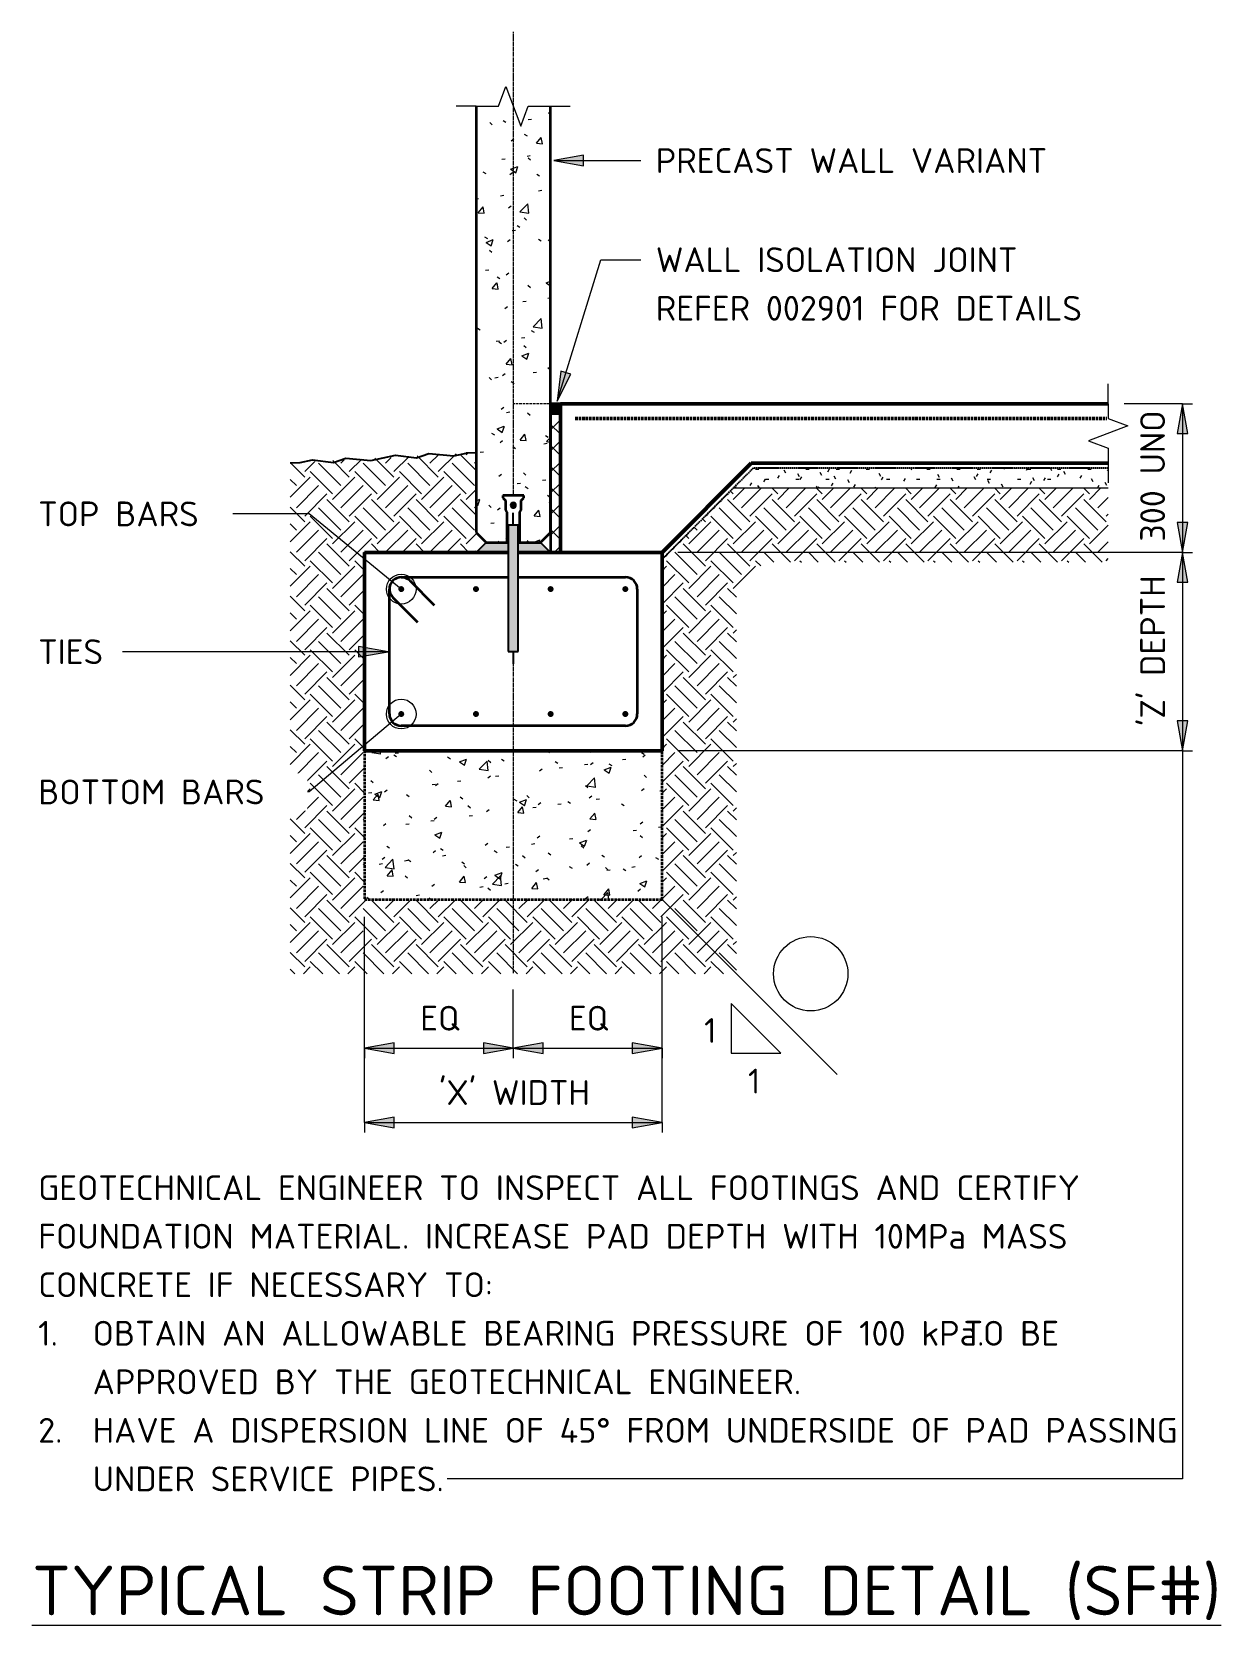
# Model space of a CAD drawing. Header units: millimetres. Extents: x 5742 to 25853, y 396 to 6368.
# Drawn here: x 23454 to 25853, y 2972 to 6186 of the extents above; entities that cross this region are included whole.
import ezdxf

# ---------------------------------------------------------------- set-up
doc = ezdxf.new("R2010")
doc.units = ezdxf.units.MM
for name, pattern in [('Centre Half', [10, 2, -1, 6, -1]), ('Dash', [7, 5, -2]), ('Hidden', [4, 3, -1])]:
    doc.linetypes.add(name, pattern=pattern)
for name, color, linetype, lineweight in [('A-000-T_TEXT', 231, 'Continuous', 13), ('A-010-D_DIM', 211, 'Continuous', 13), ('A-010-D_DIM-20', 211, 'Continuous', 13), ('A-010-M_LINE', 90, 'Continuous', 13), ('Z-000-T_TEXT', 131, 'Continuous', 18), ('Z-060-M_DETAIL', 92, 'Continuous', 25), ('Z-200_P_REF_PLANE', 111, 'Dash', 13)]:
    doc.layers.add(name, color=color, linetype=linetype, lineweight=lineweight)
doc.styles.add('ISOCPEUR', font='isocpeur.ttf', dxfattribs={"height": 50})
doc.styles.add('ISOCPEUR_1', font='isocpeur.ttf', dxfattribs={"height": 100})
doc.dimstyles.new('2_5___Arrow', dxfattribs={"dimscale": 304.8, "dimtxt": 49.799059, "dimasz": 0.19685, "dimexe": 0.065617, "dimexo": 0.104987, "dimgap": 0.065617, "dimtad": 1, "dimdec": 0, "dimzin": 0, "dimdsep": 46, "dimtxsty": 'ISOCPEUR', "dimsah": 1, "dimcen": 0.09, "dimadec": 0, "dimazin": 0, "dimtfac": 1, "dimtdec": 4, "dimtix": 1, "dimtmove": 0, "dimatfit": 3, "dimfxl": 1, "dimtvp": 1, "dimtolj": 1, "dimtzin": 0, "dimlwd": 18, "dimlwe": 18, "dimarcsym": 2})
pattern_1 = [(50, (22129.91, 0), (145.7474, -12.7507), [15.24, -167.64]), (355, (22129.91, 0), (-28.194, 152.846), [12.192, -134.112]), (100.451, (22142.06, -1.06), (117.554, 140.0937), [12.952, -142.472]), (46.184, (22129.91, 40.64), (216.8635, -33.634), [22.86, -251.46]), (96.636, (22147.99, 37.84), (189.922, 197.942), [19.428, -213.708]), (351.184, (22129.91, 40.64), (189.9245, 197.94), [18.288, -201.168]), (21, (22150.23, 30.48), (121.2919, -81.8118), [15.24, -167.64]), (326, (22150.23, 30.48), (49.4422, 147.3507), [12.192, -134.112]), (71.451, (22160.34, 23.66), (170.7338, 65.5375), [12.952, -142.472]), (37.5, (22129.914, 0), (2.47086, 67.64346), [6.706, -125.781, 6.706, -129.438, -134.62]), (37.5, (22129.914, 0), (2.47086, 67.64346), [-268.63, 6.706, -127.914]), (7.5, (22129.914, 0), (53.4554, 80.144), [6.706, -70.917, 6.706, -122.733, -51.308]), (7.5, (22129.914, 0), (53.4554, 80.144), [-207.061, 6.706, -44.602]), (327.5, (22084.6, 0), (108.47233, -4.58285), [6.706, -44.094, 6.706, -151.79, -210.312]), (327.5, (22084.6, 0), (108.47233, -4.58285), [-209.296, 6.706, -203.606]), (317.5, (22064.28, 0), (118.5031, 20.3417), [6.706, -59.334, 6.706, -98.552, -149.352]), (317.5, (22064.28, 0), (118.5031, 20.3417), [-171.298, 6.706, -142.646])]

# ---------------------------------------------------------------- blocks, each defined once
blk = doc.blocks.new('NRP_Reinf Beam Tie Closed _v2_ - NRP_Reinf Beam Tie Closed BN-4121762-S1_901 - TYPICAL STRIP FOOTING DETAIL _SF__ - PRECAST')
at = {"layer": 'Z-060-M_DETAIL', "lineweight": 13}
for points in [[(-326, -80), (-324.4, -79.8), (-323, -79.2), (-321.8, -78.2), (-320.8, -77), (-320.2, -75.6), (-320, -74), (-320.2, -72.4), (-320.8, -71), (-321.8, -69.8), (-323, -68.8), (-324.4, -68.2), (-326, -68), (-327.6, -68.2), (-329, -68.8), (-330.2, -69.8), (-331.2, -71), (-331.8, -72.4), (-332, -74), (-331.8, -75.6), (-331.2, -77), (-330.2, -78.2), (-329, -79.2), (-327.6, -79.8)], [(-175.3, -80), (-173.8, -79.8), (-172.3, -79.2), (-171.1, -78.2), (-170.1, -77), (-169.5, -75.6), (-169.3, -74), (-169.5, -72.4), (-170.1, -71), (-171.1, -69.8), (-172.3, -68.8), (-173.8, -68.2), (-175.3, -68), (-176.9, -68.2), (-178.3, -68.8), (-179.6, -69.8), (-180.5, -71), (-181.1, -72.4), (-181.3, -74), (-181.1, -75.6), (-180.5, -77), (-179.6, -78.2), (-178.3, -79.2), (-176.9, -79.8)], [(-24.7, -80), (-23.1, -79.8), (-21.7, -79.2), (-20.4, -78.2), (-19.5, -77), (-18.9, -75.6), (-18.7, -74), (-18.9, -72.4), (-19.5, -71), (-20.4, -69.8), (-21.7, -68.8), (-23.1, -68.2), (-24.7, -68), (-26.2, -68.2), (-27.7, -68.8), (-28.9, -69.8), (-29.9, -71), (-30.5, -72.4), (-30.7, -74), (-30.5, -75.6), (-29.9, -77), (-28.9, -78.2), (-27.7, -79.2), (-26.2, -79.8)], [(126, -80), (127.6, -79.8), (129, -79.2), (130.2, -78.2), (131.2, -77), (131.8, -75.6), (132, -74), (131.8, -72.4), (131.2, -71), (130.2, -69.8), (129, -68.8), (127.6, -68.2), (126, -68), (124.4, -68.2), (123, -68.8), (121.8, -69.8), (120.8, -71), (120.2, -72.4), (120, -74), (120.2, -75.6), (120.8, -77), (121.8, -78.2), (123, -79.2), (124.4, -79.8)], [(-326, -332), (-324.4, -331.8), (-323, -331.2), (-321.8, -330.2), (-320.8, -329), (-320.2, -327.6), (-320, -326), (-320.2, -324.4), (-320.8, -323), (-321.8, -321.8), (-323, -320.8), (-324.4, -320.2), (-326, -320), (-327.6, -320.2), (-329, -320.8), (-330.2, -321.8), (-331.2, -323), (-331.8, -324.4), (-332, -326), (-331.8, -327.6), (-331.2, -329), (-330.2, -330.2), (-329, -331.2), (-327.6, -331.8)], [(-175.3, -332), (-173.8, -331.8), (-172.3, -331.2), (-171.1, -330.2), (-170.1, -329), (-169.5, -327.6), (-169.3, -326), (-169.5, -324.4), (-170.1, -323), (-171.1, -321.8), (-172.3, -320.8), (-173.8, -320.2), (-175.3, -320), (-176.9, -320.2), (-178.3, -320.8), (-179.6, -321.8), (-180.5, -323), (-181.1, -324.4), (-181.3, -326), (-181.1, -327.6), (-180.5, -329), (-179.6, -330.2), (-178.3, -331.2), (-176.9, -331.8)], [(-24.7, -332), (-23.1, -331.8), (-21.7, -331.2), (-20.4, -330.2), (-19.5, -329), (-18.9, -327.6), (-18.7, -326), (-18.9, -324.4), (-19.5, -323), (-20.4, -321.8), (-21.7, -320.8), (-23.1, -320.2), (-24.7, -320), (-26.2, -320.2), (-27.7, -320.8), (-28.9, -321.8), (-29.9, -323), (-30.5, -324.4), (-30.7, -326), (-30.5, -327.6), (-29.9, -329), (-28.9, -330.2), (-27.7, -331.2), (-26.2, -331.8)], [(126, -332), (127.6, -331.8), (129, -331.2), (130.2, -330.2), (131.2, -329), (131.8, -327.6), (132, -326), (131.8, -324.4), (131.2, -323), (130.2, -321.8), (129, -320.8), (127.6, -320.2), (126, -320), (124.4, -320.2), (123, -320.8), (121.8, -321.8), (120.8, -323), (120.2, -324.4), (120, -326), (120.2, -327.6), (120.8, -329), (121.8, -330.2), (123, -331.2), (124.4, -331.8)]]:
    blk.add_hatch(color=256, dxfattribs=at).paths.add_polyline_path(points)
blk = doc.blocks.new('NRP_Reinf Tie Closed _v2_ - NRP_Reinf Tie Closed-4121777-S1_901 - TYPICAL STRIP FOOTING DETAIL _SF__ - PRECAST')
at = {"layer": 'Z-060-M_DETAIL', "lineweight": 35}
for p, q in [((-227.1, 162.7), (-11.1, 162.7)), ((8.9, 162.7), (224.9, 162.7)), ((-251.1, -113.3), (-251.1, 138.7)), ((-210.2, 155.6), (-160.7, 106.1)), ((248.9, 138.7), (248.9, -113.3)), ((-244.1, 121.7), (-194.6, 72.2)), ((224.9, -137.3), (-227.1, -137.3))]:
    blk.add_line(p, q, dxfattribs=at)
for centre, start, end in [((-227.1, 138.7), 45, 225), ((224.9, 138.7), 360, 90), ((-227.1, -113.3), 180, 270), ((224.9, -113.3), 270, 0)]:
    blk.add_arc(centre, 24, start, end, dxfattribs=at)
blk = doc.blocks.new('NRP_Scabble _v2_ - NRP_Scabble-4121749-S1_901 - TYPICAL STRIP FOOTING DETAIL _SF__ - PRECAST')
at = {"layer": 'Z-060-M_DETAIL'}
for p, q in [((0, 0), (20, 0)), ((20, 0), (45.2, 3.7)), ((45.2, 3.7), (87.1, -3.8)), ((87.1, -3.8), (112.3, 3.7)), ((112.3, 3.7), (162.6, -3.8)), ((187.8, 0), (213, 3.7)), ((213, 3.7), (254.9, -3.8)), ((254.9, -3.8), (280.1, 3.7)), ((280.1, 3.7), (330.4, -3.8)), ((375.6, 0), (355.6, 0)), ((162.6, -3.8), (187.8, 0)), ((330.4, -3.8), (355.6, 0))]:
    blk.add_line(p, q, dxfattribs=at)
blk = doc.blocks.new('NRP_Break Line _v2_ - Section-4121748-S1_901 - TYPICAL STRIP FOOTING DETAIL _SF__ - PRECAST')
at = {"layer": 'Z-060-M_DETAIL', "lineweight": 18}
for p, q in [((0, 0), (30, 0)), ((90, 0), (120, 0))]:
    blk.add_line(p, q, dxfattribs=at)
blk = doc.blocks.new('NRP_Break Line _v2_ - Section-3989051-S1_901 - TYPICAL STRIP FOOTING DETAIL _SF__ - PRECAST')
at = {"layer": 'Z-060-M_DETAIL', "lineweight": 18}
for p, q in [((0, 0), (45, 0)), ((105, 0), (150, 0))]:
    blk.add_line(p, q, dxfattribs=at)
blk = doc.blocks.new('FE1 - FE20095 SECTION-4121289-S1_901 - TYPICAL STRIP FOOTING DETAIL _SF__ - PRECAST')
at = {"layer": 'Z-060-M_DETAIL', "lineweight": 35}
blk.add_hatch(color=256, dxfattribs=at).paths.add_polyline_path([(0, -69), (-1.6, -69.2), (-3, -69.8), (-4.2, -70.8), (-5.2, -72), (-5.8, -73.4), (-6, -75), (-5.8, -76.6), (-5.2, -78), (-4.2, -79.2), (-3, -80.2), (-1.6, -80.8), (0, -81), (1.6, -80.8), (3, -80.2), (4.2, -79.2), (5.2, -78), (5.8, -76.6), (6, -75), (5.8, -73.4), (5.2, -72), (4.2, -70.8), (3, -69.8), (1.6, -69.2)])
for p, q in [((13, 0), (10, 0)), ((13, -61.4), (13, 0)), ((-10, 0), (-13, 0)), ((-13, 0), (-13, -62)), ((-13, -62), (-16, -65)), ((16, -65), (13, -61.4)), ((-16, -85), (-21, -90)), ((-21, -90), (-21, -95)), ((-21, -95), (21, -95)), ((-16, -65), (-16, -85)), ((16, -85), (16, -65)), ((21, -90), (16, -85)), ((21, -95), (21, -90))]:
    blk.add_line(p, q, dxfattribs=at)
at = {"layer": 'Z-060-M_DETAIL', "lineweight": 18}
for start, end in [(360, 180), (180, 360)]:
    blk.add_arc((0, -75), 6, start, end, dxfattribs=at)
blk = doc.blocks.new('NRP_Bolt Detailed Section _v2_ - M20-4121778-S1_901 - TYPICAL STRIP FOOTING DETAIL _SF__ - PRECAST')
at = {"layer": 'Z-060-M_DETAIL'}
blk.add_hatch(color=256, dxfattribs=at).paths.add_polyline_path([(255, -10), (255, 10), (0, 10), (0, -10), (74.9, -10)])
for p, q in [((0, 0), (-25, 0)), ((255, 10), (0, 10)), ((0, 10), (0, -10)), ((255, -10), (255, 10)), ((0, -10), (255, -10)), ((255, 0), (280, 0))]:
    blk.add_line(p, q, dxfattribs=at)
blk = doc.blocks.new('DIMBLOCK36-S1_901 - TYPICAL STRIP FOOTING DETAIL _SF__ - PRECAST')
at = {"layer": 'A-010-D_DIM-20', "lineweight": 18}
for points in [[(25775.3, 5435.5), (25764.7, 5375.5), (25785.9, 5375.5)], [(25775.3, 5135.5), (25785.9, 5195.5), (25764.7, 5195.5)]]:
    blk.add_hatch(color=256, dxfattribs=at).paths.add_polyline_path(points)
for p, q in [((25775.3, 5435.5), (25657.3, 5435.5)), ((25775.3, 5435.5), (25764.7, 5375.5)), ((25775.3, 5435.5), (25775.3, 5135.5)), ((25785.9, 5375.5), (25775.3, 5435.5)), ((25775.3, 5435.5), (25795.3, 5435.5)), ((25764.7, 5375.5), (25785.9, 5375.5)), ((25785.9, 5195.5), (25764.7, 5195.5)), ((25764.7, 5195.5), (25775.3, 5135.5)), ((25775.3, 5135.5), (25785.9, 5195.5)), ((25775.3, 5135.5), (24757.3, 5135.5)), ((25775.3, 5135.5), (25795.3, 5135.5))]:
    blk.add_line(p, q, dxfattribs=at)
at = {"layer": 'A-010-D_DIM-20', "color": 0, "lineweight": 18, "insert": (25690, 5157.2), "char_height": 50, "width": 307.988, "attachment_point": 1, "rotation": 90, "line_spacing_factor": 1.149209, "style": 'ISOCPEUR'}
blk.add_mtext('300 UNO', dxfattribs=at)
blk = doc.blocks.new('DIMBLOCK37-S1_901 - TYPICAL STRIP FOOTING DETAIL _SF__ - PRECAST')
at = {"layer": 'A-010-D_DIM-20', "lineweight": 18}
for points in [[(24125.3, 4135.5), (24185.3, 4125), (24185.3, 4146.1)], [(24425.3, 4135.5), (24365.3, 4146.1), (24365.3, 4125)], [(24425.3, 4135.5), (24485.3, 4125), (24485.3, 4146.1)]]:
    blk.add_hatch(color=256, dxfattribs=at).paths.add_polyline_path(points)
for p, q in [((24125.3, 4135.5), (24125.3, 4400.6)), ((24425.3, 4135.5), (24425.3, 4253.5)), ((24185.3, 4146.1), (24125.3, 4135.5)), ((24185.3, 4125), (24185.3, 4146.1)), ((24425.3, 4135.5), (24365.3, 4146.1)), ((24365.3, 4146.1), (24365.3, 4125)), ((24485.3, 4146.1), (24425.3, 4135.5)), ((24485.3, 4125), (24485.3, 4146.1)), ((24125.3, 4135.5), (24425.3, 4135.5)), ((24125.3, 4135.5), (24185.3, 4125)), ((24125.3, 4135.5), (24125.3, 4115.5)), ((24365.3, 4125), (24425.3, 4135.5)), ((24425.3, 4135.5), (24485.3, 4125)), ((24425.3, 4135.5), (24425.3, 4115.5))]:
    blk.add_line(p, q, dxfattribs=at)
at = {"layer": 'A-010-D_DIM-20', "color": 0, "lineweight": 18, "insert": (24237.5, 4220.9), "char_height": 50, "width": 90.788, "attachment_point": 1, "line_spacing_factor": 1.149209, "style": 'ISOCPEUR'}
blk.add_mtext('EQ', dxfattribs=at)
blk = doc.blocks.new('DIMBLOCK38-S1_901 - TYPICAL STRIP FOOTING DETAIL _SF__ - PRECAST')
at = {"layer": 'A-010-D_DIM-20', "lineweight": 18}
for points in [[(24425.3, 4135.5), (24365.3, 4146.1), (24365.3, 4125)], [(24425.3, 4135.5), (24485.3, 4125), (24485.3, 4146.1)], [(24725.3, 4135.5), (24665.3, 4146.1), (24665.3, 4125)]]:
    blk.add_hatch(color=256, dxfattribs=at).paths.add_polyline_path(points)
for p, q in [((24725.3, 4135.5), (24725.3, 4400.6)), ((24425.3, 4135.5), (24425.3, 4253.5)), ((24425.3, 4135.5), (24365.3, 4146.1)), ((24365.3, 4146.1), (24365.3, 4125)), ((24485.3, 4146.1), (24425.3, 4135.5)), ((24485.3, 4125), (24485.3, 4146.1)), ((24725.3, 4135.5), (24665.3, 4146.1)), ((24665.3, 4146.1), (24665.3, 4125)), ((24365.3, 4125), (24425.3, 4135.5)), ((24425.3, 4135.5), (24725.3, 4135.5)), ((24425.3, 4135.5), (24485.3, 4125)), ((24425.3, 4135.5), (24425.3, 4115.5)), ((24665.3, 4125), (24725.3, 4135.5)), ((24725.3, 4135.5), (24725.3, 4115.5))]:
    blk.add_line(p, q, dxfattribs=at)
at = {"layer": 'A-010-D_DIM-20', "color": 0, "lineweight": 18, "insert": (24537.5, 4220.9), "char_height": 50, "width": 90.788, "attachment_point": 1, "line_spacing_factor": 1.149209, "style": 'ISOCPEUR'}
blk.add_mtext('EQ', dxfattribs=at)
blk = doc.blocks.new('DIMBLOCK39-S1_901 - TYPICAL STRIP FOOTING DETAIL _SF__ - PRECAST')
at = {"layer": 'A-010-D_DIM-20', "lineweight": 18}
for points in [[(24125.3, 3985.5), (24185.3, 3975), (24185.3, 3996.1)], [(24725.3, 3985.5), (24665.3, 3996.1), (24665.3, 3975)]]:
    blk.add_hatch(color=256, dxfattribs=at).paths.add_polyline_path(points)
for p, q in [((24125.3, 3985.5), (24125.3, 4400.6)), ((24725.3, 3985.5), (24725.3, 4400.6)), ((24185.3, 3996.1), (24125.3, 3985.5)), ((24125.3, 3985.5), (24725.3, 3985.5)), ((24125.3, 3985.5), (24185.3, 3975)), ((24125.3, 3985.5), (24125.3, 3965.5)), ((24185.3, 3975), (24185.3, 3996.1)), ((24725.3, 3985.5), (24665.3, 3996.1)), ((24665.3, 3996.1), (24665.3, 3975)), ((24665.3, 3975), (24725.3, 3985.5)), ((24725.3, 3985.5), (24725.3, 3965.5))]:
    blk.add_line(p, q, dxfattribs=at)
at = {"layer": 'A-010-D_DIM-20', "color": 0, "lineweight": 18, "insert": (24275.4, 4070.9), "char_height": 50, "width": 359.702, "attachment_point": 1, "line_spacing_factor": 1.149209, "style": 'ISOCPEUR'}
blk.add_mtext("'X' WIDTH", dxfattribs=at)
blk = doc.blocks.new('DIMBLOCK40-S1_901 - TYPICAL STRIP FOOTING DETAIL _SF__ - PRECAST')
at = {"layer": 'A-010-D_DIM-20', "lineweight": 18}
for points in [[(25775.3, 5135.5), (25764.7, 5075.5), (25785.9, 5075.5)], [(25775.3, 4735.5), (25785.9, 4795.5), (25764.7, 4795.5)]]:
    blk.add_hatch(color=256, dxfattribs=at).paths.add_polyline_path(points)
for p, q in [((25775.3, 5135.5), (24757.3, 5135.5)), ((25775.3, 5135.5), (25764.7, 5075.5)), ((25775.3, 5135.5), (25775.3, 4735.5)), ((25785.9, 5075.5), (25775.3, 5135.5)), ((25775.3, 5135.5), (25795.3, 5135.5)), ((25764.7, 5075.5), (25785.9, 5075.5)), ((25785.9, 4795.5), (25764.7, 4795.5)), ((25764.7, 4795.5), (25775.3, 4735.5)), ((25775.3, 4735.5), (25785.9, 4795.5)), ((25775.3, 4735.5), (24757.3, 4735.5)), ((25775.3, 4735.5), (25795.3, 4735.5))]:
    blk.add_line(p, q, dxfattribs=at)
at = {"layer": 'A-010-D_DIM-20', "color": 0, "lineweight": 18, "insert": (25690, 4785.2), "char_height": 50, "width": 360.852, "attachment_point": 1, "rotation": 90, "line_spacing_factor": 1.149209, "style": 'ISOCPEUR'}
blk.add_mtext("'Z' DEPTH", dxfattribs=at)

msp = doc.modelspace()

# ---------------------------------------------------------------- hatches: boundary and pattern name
at = {"layer": 'A-000-T_TEXT', "lineweight": 18}
for points in [[(24506.9, 5925.9), (24566.9, 5915.3), (24566.9, 5936.5)], [(24513.6, 5440.8), (24541.5, 5494.9), (24521.2, 5501.2)], [(24173.1, 4935.2), (24113.1, 4945.8), (24113.1, 4924.6)]]:
    msp.add_hatch(color=7, dxfattribs=at).paths.add_polyline_path(points)
at = {"layer": 'Z-060-M_DETAIL', "lineweight": 18}
h = msp.add_hatch(dxfattribs=at)
h.set_pattern_fill('FP_4', color=8, style=0, pattern_type=2)
h.set_pattern_definition(pattern_1)
h.paths.add_polyline_path([(24480.3, 5155.5), (24500.3, 5175.5), (24500.3, 6035.5), (24455.3, 6035.5), (24440.3, 5995.5), (24426.4, 6032.5), (24394.2, 6032.5), (24395.3, 6035.5), (24350.3, 6035.5), (24350.3, 5175.5), (24370.3, 5155.5), (24412.3, 5155.5), (24412.3, 5217), (24409.3, 5220.5), (24409.3, 5240.5), (24404.3, 5245.5), (24404.3, 5250.5), (24446.3, 5250.5), (24446.3, 5245.5), (24441.3, 5240.5), (24441.3, 5220.5), (24438.3, 5217.5), (24438.3, 5155.5)])
at = {"layer": 'Z-060-M_DETAIL'}
msp.add_hatch(color=9, dxfattribs=at).paths.add_polyline_path([(24500.3, 5415.5), (24520.3, 5415.5), (24520.3, 5435.5), (24500.3, 5435.5)])
at = {"layer": 'Z-060-M_DETAIL', "lineweight": 18}
h = msp.add_hatch(dxfattribs=at)
h.set_pattern_fill('FP_5', color=8, style=0, pattern_type=2)
h.set_pattern_definition([(45, (22129.914, 0), (-21.2132, 21.2132), []), (135, (22129.914, 0), (-21.2132, -21.2132), [])])
h.paths.add_polyline_path([(24520.3, 5135.5), (24520.3, 5415.5), (24500.3, 5415.5), (24500.3, 5135.5)])
h = msp.add_hatch(dxfattribs=at)
h.set_pattern_fill('FP_2', color=31, style=0, pattern_type=2)
h.set_pattern_definition([(315, (22129.914, 0), (89.80256, 0), [63.5, -63.5]), (315, (22146.754, 16.84), (89.80256, 0), [63.5, -63.5]), (315, (22163.594, 33.68), (89.80256, 0), [63.5, -63.5]), (45, (22174.82, 33.68), (0, 89.80256), [63.5, -63.5]), (45, (22191.66, 16.84), (0, 89.80256), [63.5, -63.5]), (45, (22208.5, 0), (0, 89.80256), [63.5, -63.5])])
h.paths.add_polyline_path([(23975.3, 4285.5), (24875.3, 4285.5), (24875.3, 5059.3), (24931.6, 5115.5), (25625.3, 5115.5), (25625.3, 5265.5), (24869.4, 5265.5), (24725.3, 5121.4), (24725.3, 4435.5), (24125.3, 4435.5), (24125.3, 5135.5), (24350.3, 5135.5), (24350.3, 5336.6), (23975.3, 5315.9), (23975.3, 4511.3)])
h = msp.add_hatch(dxfattribs=at)
h.set_pattern_fill('FP_6', color=8, style=0, pattern_type=2)
h.set_pattern_definition([(0, (22129.914, 0), (81.28, 20.32), [6.706, -54.254, 6.706, -54.254, -325.12]), (0, (22129.914, 0), (81.28, 20.32), [-121.92, 6.706, -115.214, 6.706, -54.254, -142.24]), (0, (22129.914, 0), (81.28, 20.32), [-304.8, 6.706, -33.934, 6.706, -94.894]), (120, (22160.394, 10.16), (-58.237636, 60.230545), [6.706, -54.254, 6.706, -54.254, -325.12]), (120, (22160.394, 10.16), (-58.237636, 60.230545), [-121.92, 6.706, -115.214, 6.706, -54.254, -142.24]), (120, (22160.394, 10.16), (-58.237636, 60.230545), [-304.8, 6.706, -33.934, 6.706, -94.894]), (240, (22170.554, 50.8), (-23.042364, -80.550545), [6.706, -54.254, 6.706, -54.254, -325.12]), (240, (22170.554, 50.8), (-23.042364, -80.550545), [-121.92, 6.706, -115.214, 6.706, -54.254, -142.24]), (240, (22170.554, 50.8), (-23.042364, -80.550545), [-304.8, 6.706, -33.934, 6.706, -94.894])])
h.paths.add_polyline_path([(25625.3, 5265.5), (25625.3, 5305.5), (24909.4, 5305.5), (24869.4, 5265.5), (25218.3, 5265.5)])
at = {"layer": 'Z-060-M_DETAIL'}
h = msp.add_hatch(color=9, dxfattribs=at)
h.paths.add_polyline_path([(24500.3, 5135.5), (24480.3, 5155.5), (24435.3, 5155.5), (24435.3, 5135.5), (24438.3, 5135.5)])
h.paths.add_polyline_path([(24412.3, 5135.5), (24415.3, 5135.5), (24415.3, 5155.5), (24370.3, 5155.5), (24350.3, 5135.5)])
at = {"layer": 'Z-060-M_DETAIL', "lineweight": 18}
h = msp.add_hatch(dxfattribs=at)
h.set_pattern_fill('FP_4', color=8, style=0, pattern_type=2)
h.set_pattern_definition(pattern_1)
h.paths.add_polyline_path([(24725.3, 4435.5), (24725.3, 4735.5), (24125.3, 4735.5), (24125.3, 4435.5)])

# ---------------------------------------------------------------- linework, layer by layer
at = {"layer": 'A-000-T_TEXT', "color": 7, "lineweight": 18}
for p, q in [((24566.9, 5936.5), (24506.9, 5925.9)), ((24506.9, 5925.9), (24566.9, 5915.3)), ((24506.9, 5925.9), (24682.8, 5925.9)), ((24566.9, 5915.3), (24566.9, 5936.5)), ((24513.6, 5440.8), (24602.1, 5725.9)), ((24602.1, 5725.9), (24682.8, 5725.9)), ((24521.2, 5501.2), (24513.6, 5440.8)), ((24541.5, 5494.9), (24521.2, 5501.2)), ((24513.6, 5440.8), (24541.5, 5494.9)), ((23811.7, 5213.2), (23810.4, 5213.2)), ((24013.8, 5213.2), (23811.7, 5213.2)), ((24199.3, 5061.4), (24013.8, 5213.2)), ((23627.9, 4935.2), (23626.5, 4935.2)), ((24173.1, 4935.2), (23627.9, 4935.2)), ((24173.1, 4935.2), (24113.1, 4945.8)), ((24113.1, 4945.8), (24113.1, 4924.6)), ((24113.1, 4924.6), (24173.1, 4935.2)), ((24199.3, 4809.5), (24013.8, 4652.3)), ((25775.3, 4735.4), (25775.3, 3266.6)), ((23936.1, 4652.3), (23934.8, 4652.3)), ((24013.8, 4652.3), (23936.1, 4652.3)), ((25722.5, 3266.6), (24292, 3266.6)), ((25775.3, 3266.6), (25722.5, 3266.6))]:
    msp.add_line(p, q, dxfattribs=at)
for centre in [(24199.3, 5061.4), (24199.3, 4809.5)]:
    msp.add_circle(centre, 30, dxfattribs=at)
at = {"layer": 'A-010-M_LINE', "linetype": 'Centre Half', "lineweight": 18}
for p, q in [((24425.3, 6185.5), (24425.3, 5250.5)), ((24425.3, 4935.5), (24425.3, 4285.5))]:
    msp.add_line(p, q, dxfattribs=at)
at = {"layer": 'A-010-M_LINE', "lineweight": 35}
for p, q in [((24350.3, 6035.5), (24350.3, 5175.5)), ((24500.3, 5175.5), (24500.3, 6035.5)), ((24500.3, 5435.5), (24500.3, 5415.5)), ((24520.3, 5435.5), (24500.3, 5435.5)), ((24520.3, 5415.5), (24520.3, 5435.5)), ((24500.3, 5415.5), (24500.3, 5135.5)), ((24520.3, 5415.5), (24500.3, 5415.5)), ((24500.3, 5415.5), (24520.3, 5415.5)), ((24520.3, 5135.5), (24520.3, 5415.5)), ((24350.3, 5175.5), (24370.3, 5155.5)), ((24480.3, 5155.5), (24500.3, 5175.5)), ((24370.3, 5155.5), (24412.3, 5155.5)), ((24438.3, 5155.5), (24480.3, 5155.5)), ((24500.3, 5135.5), (24520.3, 5135.5))]:
    msp.add_line(p, q, dxfattribs=at)
at = {"layer": 'A-010-M_LINE', "lineweight": 50}
for p, q in [((24520.3, 5435.5), (25625.3, 5435.5)), ((24520.3, 5435.5), (24520.3, 5135.5)), ((24725.3, 5135.5), (24905.3, 5315.5)), ((24905.3, 5315.5), (25625.3, 5315.5)), ((24125.3, 4735.5), (24125.3, 5135.5)), ((24415.3, 5135.5), (24125.3, 5135.5)), ((24725.3, 5135.5), (24435.3, 5135.5)), ((24725.3, 5135.5), (24725.3, 4735.5)), ((24725.3, 4735.5), (24125.3, 4735.5))]:
    msp.add_line(p, q, dxfattribs=at)
at = {"layer": 'A-010-M_LINE', "linetype": 'Dash', "lineweight": 50}
msp.add_line((24550.3, 5405.5), (25622.3, 5405.5), dxfattribs=at)
at = {"layer": 'A-010-M_LINE', "linetype": 'Hidden', "lineweight": 25}
for p, q in [((24909.4, 5305.5), (24725.3, 5121.4)), ((25625.3, 5305.5), (24909.4, 5305.5))]:
    msp.add_line(p, q, dxfattribs=at)
at = {"layer": 'A-010-M_LINE', "lineweight": 18}
for p, q in [((24869.4, 5265.5), (25625.3, 5265.5)), ((25078.9, 4082), (24725.3, 4435.5)), ((24865, 4225.2), (24865, 4125.2)), ((24965, 4125.2), (24865, 4225.2)), ((24865, 4125.2), (24965, 4125.2))]:
    msp.add_line(p, q, dxfattribs=at)
at = {"layer": 'A-010-M_LINE', "lineweight": 25}
for p, q in [((24370.3, 5155.5), (24350.3, 5135.5)), ((24412.3, 5155.5), (24370.3, 5155.5)), ((24480.3, 5155.5), (24438.3, 5155.5)), ((24500.3, 5135.5), (24480.3, 5155.5)), ((24350.3, 5135.5), (24415.3, 5135.5)), ((24435.3, 5135.5), (24500.3, 5135.5))]:
    msp.add_line(p, q, dxfattribs=at)
at = {"layer": 'A-010-M_LINE', "linetype": 'Dash', "lineweight": 35}
for p, q in [((24125.3, 4735.5), (24125.3, 4435.5)), ((24725.3, 4435.5), (24725.3, 4735.5)), ((24125.3, 4435.5), (24725.3, 4435.5))]:
    msp.add_line(p, q, dxfattribs=at)
at = {"layer": 'A-010-M_LINE', "lineweight": 18}
msp.add_circle((25025.3, 4285.5), 75, dxfattribs=at)
at = {"layer": 'Z-000-T_TEXT'}
for p, q in [((24395.3, 6035.5), (24410.3, 6075.5)), ((24410.3, 6075.5), (24440.3, 5995.5)), ((24350.3, 6035.5), (24310.3, 6035.5)), ((24440.3, 5995.5), (24455.3, 6035.5)), ((24500.3, 6035.5), (24540.3, 6035.5)), ((25625.3, 5435.5), (25625.3, 5475.5)), ((25625.3, 5405.5), (25665.3, 5390.5)), ((25665.3, 5390.5), (25585.3, 5360.5)), ((25585.3, 5360.5), (25625.3, 5345.5)), ((25625.3, 5315.5), (25625.3, 5275.5))]:
    msp.add_line(p, q, dxfattribs=at)
at = {"layer": 'Z-200_P_REF_PLANE'}
msp.add_line((25625.3, 5435.5), (24425.3, 5435.5), dxfattribs=at)

# ---------------------------------------------------------------- block references
at = {"layer": 'Z-060-M_DETAIL', "lineweight": 18}
msp.add_blockref('NRP_Break Line _v2_ - Section-3989051-S1_901 - TYPICAL STRIP FOOTING DETAIL _SF__ - PRECAST', (24350.3, 6035.5), dxfattribs=at)
at = {"layer": 'Z-060-M_DETAIL', "lineweight": 18, "rotation": 270}
msp.add_blockref('NRP_Break Line _v2_ - Section-4121748-S1_901 - TYPICAL STRIP FOOTING DETAIL _SF__ - PRECAST', (25625.3, 5435.5), dxfattribs=at)
at = {"layer": 'Z-060-M_DETAIL'}
for name, p, rotation in [('NRP_Scabble _v2_ - NRP_Scabble-4121749-S1_901 - TYPICAL STRIP FOOTING DETAIL _SF__ - PRECAST', (23975.3, 5315.9), 3.162297752139317), ('NRP_Bolt Detailed Section _v2_ - M20-4121778-S1_901 - TYPICAL STRIP FOOTING DETAIL _SF__ - PRECAST', (24425.3, 5190.5), 269.9999999999998)]:
    msp.add_blockref(name, p, dxfattribs=dict(at, rotation=rotation))
at = {"layer": 'Z-060-M_DETAIL', "lineweight": 35, "rotation": 180}
msp.add_blockref('FE1 - FE20095 SECTION-4121289-S1_901 - TYPICAL STRIP FOOTING DETAIL _SF__ - PRECAST', (24425.3, 5155.5), dxfattribs=at)
at = {"layer": 'Z-060-M_DETAIL', "lineweight": 35}
msp.add_blockref('NRP_Reinf Tie Closed _v2_ - NRP_Reinf Tie Closed-4121777-S1_901 - TYPICAL STRIP FOOTING DETAIL _SF__ - PRECAST', (24426.5, 4922.9), dxfattribs=at)
at = {"layer": 'Z-060-M_DETAIL', "lineweight": 13}
msp.add_blockref('NRP_Reinf Beam Tie Closed _v2_ - NRP_Reinf Beam Tie Closed BN-4121762-S1_901 - TYPICAL STRIP FOOTING DETAIL _SF__ - PRECAST', (24525.3, 5135.5), dxfattribs=at)

# ---------------------------------------------------------------- texts
at = {"layer": 'A-000-T_TEXT', "color": 7, "lineweight": 18, "attachment_point": 1}
for s, insert, char_height, width, style in [('PRECAST WALL VARIANT', (24712.8, 5950.9), 50, 941.181, 'ISOCPEUR'), ('WALL ISOLATION JOINT', (24712.8, 5750.9), 50, 854.599, 'ISOCPEUR'), ('REFER 002901 FOR DETAILS', (24712.8, 5653), 50, 1026.16, 'ISOCPEUR'), ('1', (24810.3, 4196.1), 50, 30.464, 'ISOCPEUR'), ('1', (24898.7, 4094), 50, 30.464, 'ISOCPEUR'), ('GEOTECHNICAL ENGINEER TO INSPECT ALL FOOTINGS AND CERTIFY ', (23466.9, 3878.9), 50, 2496.455, 'ISOCPEUR'), ('FOUNDATION MATERIAL. INCREASE PAD DEPTH WITH 10MPa MASS ', (23466.9, 3781), 50, 2467.594, 'ISOCPEUR'), ('CONCRETE IF NECESSARY TO:', (23466.9, 3683.2), 50, 1082.278, 'ISOCPEUR'), ('1.', (23466.9, 3585.3), 50, 133.093, 'ISOCPEUR'), ('OBTAIN AN ALLOWABLE BEARING PRESSURE OF 100 kPa.', (23576.7, 3585.3), 50, 2114.852, 'ISOCPEUR'), ('^I', (25321.6, 3585.3), 50, 14.43, 'ISOCPEUR'), ('TO BE ', (25333.5, 3585.3), 50, 261.35, 'ISOCPEUR'), ('APPROVED BY THE GEOTECHNICAL ENGINEER.', (23576.7, 3487.4), 50, 1669.113, 'ISOCPEUR'), ('2.', (23466.9, 3389.5), 50, 133.093, 'ISOCPEUR'), ('HAVE A DISPERSION LINE OF 45° FROM UNDERSIDE OF PAD PASSING ', (23576.7, 3389.5), 50, 2563.797, 'ISOCPEUR'), ('UNDER SERVICE PIPES.', (23576.7, 3291.6), 50, 830.548, 'ISOCPEUR'), ('\\LTYPICAL STRIP FOOTING DETAIL (SF#)', (23454.2, 3091.5), 100, 2825.147, 'ISOCPEUR_1')]:
    msp.add_mtext(s, dxfattribs=dict(at, insert=insert, char_height=char_height, width=width, style=style))

# ---------------------------------------------------------------- dimensions: what is measured, and where the dimension line sits
at = {"layer": 'A-010-D_DIM', "lineweight": 18}
dim = msp.add_linear_dim(base=(25775.3, 5135.5), p1=(25625.3, 5435.5), p2=(24725.3, 5135.5), angle=90, dimstyle='2_5___Arrow', override={"dimpost": '<>UNO', "dimfxl": 948.683298}, dxfattribs=at)
dim.commit()
dim.dimension.update_dxf_attribs({"geometry": 'DIMBLOCK36-S1_901 - TYPICAL STRIP FOOTING DETAIL _SF__ - PRECAST', "text_midpoint": (25730.3, 5285.5)})
dim = msp.add_linear_dim(base=(25775.3, 4735.5), p1=(24725.3, 5135.5), p2=(24725.3, 4735.5), angle=90, text="'Z' DEPTH", dimstyle='2_5___Arrow', override={"dimpost": '<>', "dimfxl": 400}, dxfattribs=at)
dim.commit()
dim.dimension.update_dxf_attribs({"geometry": 'DIMBLOCK40-S1_901 - TYPICAL STRIP FOOTING DETAIL _SF__ - PRECAST', "text_midpoint": (25730.3, 4935.5)})
for base, p1, p2, text, override, picture, middle in [((24425.3, 4135.5), (24125.3, 4432.6), (24425.3, 4285.5), 'EQ', {"dimpost": '<>', "dimfxl": 334.121587}, 'DIMBLOCK37-S1_901 - TYPICAL STRIP FOOTING DETAIL _SF__ - PRECAST', (24275.3, 4180.5)), ((24725.3, 3985.5), (24125.3, 4432.6), (24725.3, 4432.6), "'X' WIDTH", {"dimpost": '<>', "dimfxl": 600}, 'DIMBLOCK39-S1_901 - TYPICAL STRIP FOOTING DETAIL _SF__ - PRECAST', (24425.3, 4030.6)), ((24725.3, 4135.5), (24425.3, 4285.5), (24725.3, 4432.6), 'EQ', {"dimpost": '<>', "dimfxl": 334.121587}, 'DIMBLOCK38-S1_901 - TYPICAL STRIP FOOTING DETAIL _SF__ - PRECAST', (24575.3, 4180.5))]:
    dim = msp.add_linear_dim(base=base, p1=p1, p2=p2, text=text, dimstyle='2_5___Arrow', override=override, dxfattribs=at)
    dim.commit()
    dim.dimension.update_dxf_attribs({"geometry": picture, "text_midpoint": middle})

# ---------------------------------------------------------------- next in the draw order: texts
at = {"layer": 'A-000-T_TEXT', "color": 7, "lineweight": 18, "char_height": 50, "attachment_point": 1, "style": 'ISOCPEUR', "bg_fill": 3, "box_fill_scale": 1.25, "bg_fill_color": 256, "bg_fill_true_color": 13158600, "bg_fill_transparency": 0}
for s, insert, width in [('TOP BARS', (23466.9, 5238.2), 380), ('TIES', (23466.9, 4960.2), 157.131), ('BOTTOM BARS', (23466.9, 4677.3), 530.717)]:
    msp.add_mtext(s, dxfattribs=dict(at, insert=insert, width=width))

doc.saveas('drawing.dxf')
